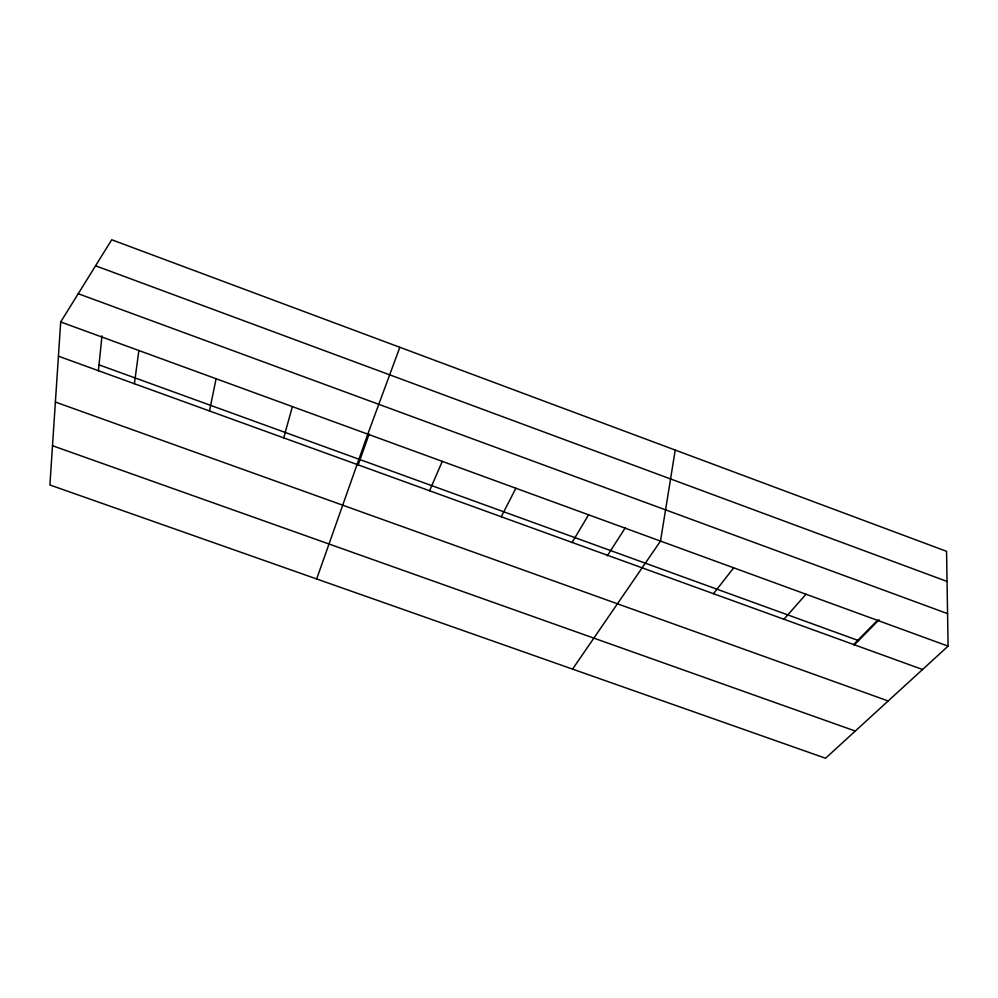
<?xml version="1.0" encoding="UTF-8"?>
<svg xmlns="http://www.w3.org/2000/svg" width="998" height="998" viewBox="0 0 998 998"><rect width="100%" height="100%" fill="white"/><g stroke="black" fill="none" stroke-linecap="round" stroke-linejoin="round"><path stroke-width="1.5" d="M60.691 321.967L49.9 484.978L825.546 758.243L948.1 646.143L946.553 551.333L111.726 239.757L60.691 321.967L948.1 646.143M98.403 370.994L101.971 335.815M134.406 383.743L138.859 350.523M675.234 450.073L660.501 541.078L572.565 669.122M209.505 410.976L216.092 378.741M283.719 437.885L292.389 406.61M316.665 578.965L367.775 434.155L399.836 347.292M358.02 465.38L369.135 434.005M429.577 490.767L442.264 461.363M501.246 516.752L515.866 488.247M572.091 542.438L588.608 514.818M607.32 555.761L625.397 527.643M713.458 593.698L733.692 567.825M783.966 619.259L806.01 594.234M853.664 644.521L877.479 620.344M854.176 645.02L879.051 619.795M52.495 445.719L855.274 731.047M55.389 402.057L888.17 700.958M99.027 364.844L858.542 640.591M58.42 356.186L922.564 669.508M78.231 293.711L947.576 613.645M95.558 265.792L947.04 581.435"/></g></svg>
